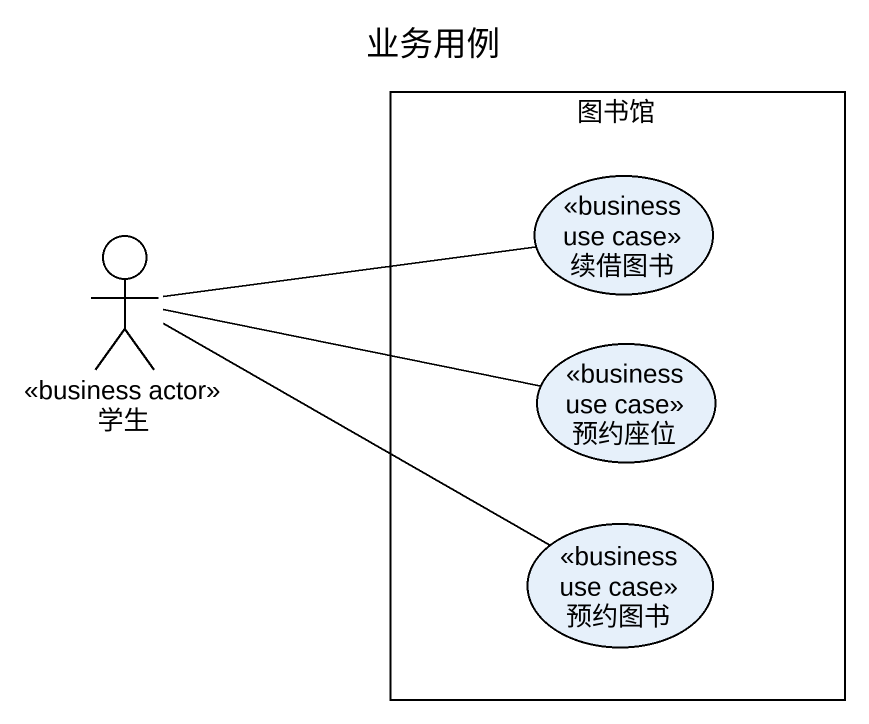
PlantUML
@startuml
title 业务用例
rectangle 图书馆 {
  usecase 续借图书 <<business use case>>
  usecase 预约座位 <<business use case>>
  usecase 预约图书 <<business use case>>
}
actor 学生 <<business actor>>
学生 -right- 续借图书
学生 -right- 预约座位
学生 -right- 预约图书
@enduml
